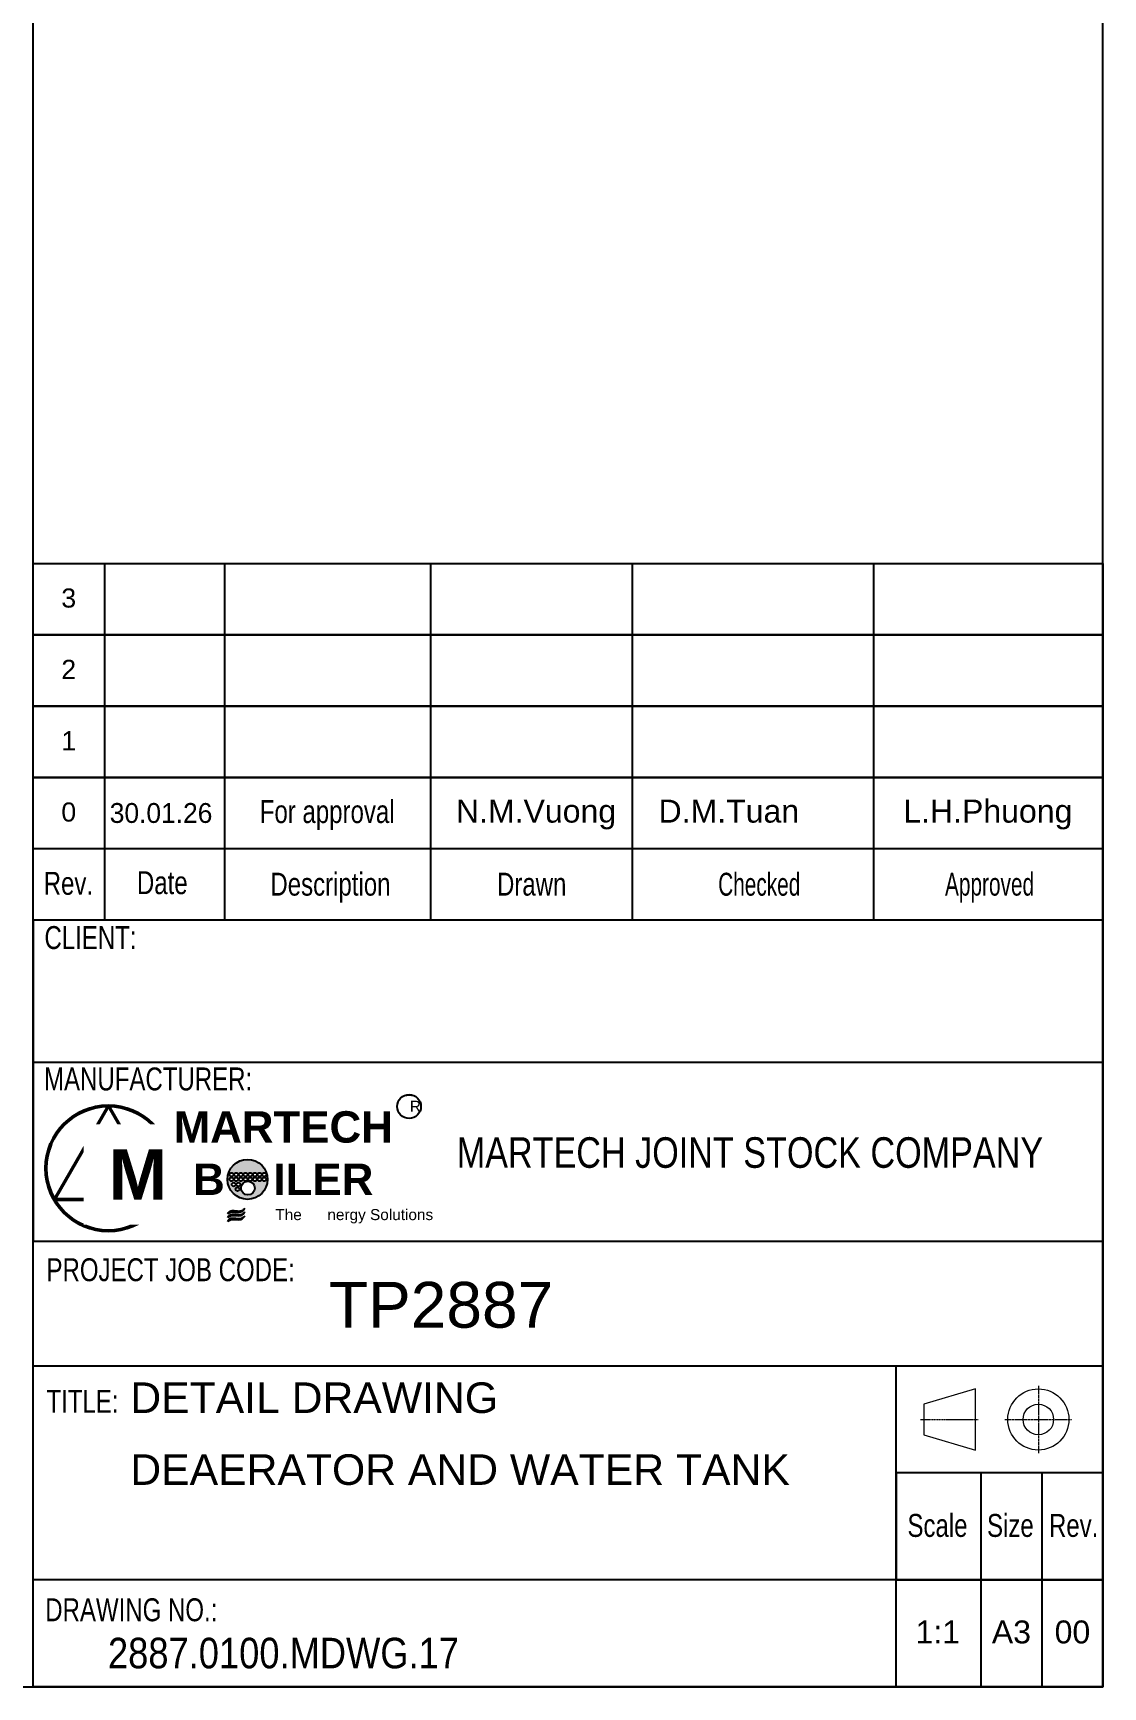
# Model space of a CAD drawing. Header units: millimetres. Extents: x -46397 to 283259, y -8690 to 23983.
# Drawn here: x 180799 to 181986, y -1841 to -6 of the extents above; entities that cross this region are included whole.
import ezdxf
from ezdxf.enums import TextEntityAlignment as Align

# ---------------------------------------------------------------- set-up
doc = ezdxf.new("R2010")
doc.units = ezdxf.units.MM
doc.linetypes.add('CENTER', pattern=[2, 1.25, -0.25, 0.25, -0.25])
doc.linetypes.add('DASHDOT', pattern=[25.4, 12.7, -6.35, 0, -6.35])
for name, color, linetype, lineweight in [('DAM_8', 1, 'Continuous', 25), ('DCenterline8', 8, 'CENTER', 5), ('Dtext', 255, 'Continuous', 20), ('Long_AM_Box', 5, 'DASHDOT', 9)]:
    doc.layers.add(name, color=color, linetype=linetype, lineweight=lineweight)
doc.styles.add('Chu va so', font='arial.ttf')
doc.styles.add('TCVN', font='arial.ttf')
doc.styles.add('TEXT', font='arial.ttf', dxfattribs={"height": 124})

# ---------------------------------------------------------------- blocks, each defined once
blk = doc.blocks.new('*U1706')
at = {"lineweight": 25}
for p, q in [((4033.5, 1337.4, 0), (4033.5, 912.8, 0)), ((4176.5, 1337.4, 0), (4176.5, 912.8, 0.1)), ((4421.7, 1337.4, 0), (4421.7, 912.8, 0.1)), ((4662, 1337.4, 0), (4662, 912.8, 0.1)), ((4949.2, 1337.4, 0), (4949.2, 912.8, 0.1)), ((3948.6, 743.6), (5222.3, 743.6)), ((5077.1, 254.7, 0), (5077.1, 0)), ((5149.9, 0), (5149.9, 254.7, 0))]:
    blk.add_line(p, q, dxfattribs=at)
for points in [[(0, 0), (5222.3, 0), (5222.3, 3420.9), (0, 3420.9)], [(0, 0), (3948.6, 0), (3948.6, 3420.9), (0, 3420.9)], [(3948.6, 1337.4), (5222.3, 1337.4), (5222.3, 0), (3948.6, 0)], [(3948.6, 1337.4), (5222.3, 1337.4), (5222.3, 1252.5), (3948.6, 1252.5)], [(3948.6, 1252.5), (5222.3, 1252.5), (5222.3, 1167.6), (3948.6, 1167.6)], [(3948.6, 1167.6), (5222.3, 1167.6), (5222.3, 1082.7), (3948.6, 1082.7)], [(3948.6, 1082.7), (5222.3, 1082.7), (5222.3, 997.8), (3948.6, 997.8)], [(3948.6, 530.7), (5222.3, 530.7), (5222.3, 912.8), (3948.6, 912.8)], [(3948.6, 382.1), (5222.3, 382.1), (5222.3, 127.4), (3948.6, 127.4)], [(4976.1, 382.1), (5222.3, 382.1), (5222.3, 0), (4976.1, 0)]]:
    blk.add_lwpolyline(points, close=True, dxfattribs=at)
at = {"lineweight": 50}
blk.add_lwpolyline([(4038.2, 691.7), (3973.9, 580.2), (4102.6, 580.2)], close=True, dxfattribs=at)
at = {"color": 2, "lineweight": 20, "elevation": 0}
blk.add_lwpolyline([(5009, 300.2), (5070.5, 282), (5070.5, 354.8), (5009, 336.6)], close=True, dxfattribs=at)
at = {"lineweight": 25, "elevation": 0}
blk.add_lwpolyline([(4976.1, 127.4), (5222.3, 127.4), (5222.3, 254.7), (4976.1, 254.7)], close=True, dxfattribs=at)
at = {"lineweight": 50}
blk.add_circle((4038.2, 617.4), 74.3, dxfattribs=at)
at = {"color": 2, "lineweight": 20}
for radius in [36.4, 18.2]:
    blk.add_circle((5145.4, 318.4, 0), radius, dxfattribs=at)
at = {"layer": 'DCenterline8', "lineweight": 0, "ltscale": 2}
for p, q in [((5145.4, 358.5, 0), (5145.4, 278.4, 0)), ((5105.3, 318.4, 0), (5185.4, 318.4, 0))]:
    blk.add_line(p, q, dxfattribs=at)
at = {"layer": 'DCenterline8', "lineweight": 0}
blk.add_line((5004.9, 318.4, 0), (5073.9, 318.4, 0), dxfattribs=at)
at = {"color": 5, "style": 'Chu va so'}
for s, height, width, p in [('For approval', 27.294, 0.75, (4298.7, 1028.4, 0)), ('Rev.', 27.29, 0.75, (3990.6, 943)), ('Date', 27.29, 0.75, (4102.4, 943.8, 0)), ('Description', 27.294, 0.75, (4302.6, 942, 0)), ('Drawn', 27.29, 0.75, (4542.2, 942, 0)), ('Checked', 27.29, 0.65, (4813.1, 941.9)), ('Approved', 27.29, 0.65, (5087.3, 942, 0)), ('CLIENT:', 27.29, 0.75, (4016.9, 878.4, 0.2)), ('PROJECT JOB CODE:', 27.294, 0.75, (4112.3, 483)), ('TITLE:', 27.29, 0.75, (4007.3, 326.3, 0.3)), ('Scale', 27.29, 0.75, (5025.3, 178.6, 0)), ('Size', 27.29, 0.75, (5112.1, 178.6, 0)), ('Rev. ', 27.29, 0.75, (5191.4, 178.6, 0)), ('DRAWING NO.:', 27.294, 0.75, (4065.5, 78.2, 0.3))]:
    blk.add_text(s, height=height, dxfattribs=dict(at, width=width)).set_placement(p, align=Align.CENTER)
at = {"color": 5, "lineweight": 25, "insert": (4381.4, 635.9, 0), "char_height": 36.392, "width": 841.275, "attachment_point": 4, "style": 'Chu va so'}
blk.add_mtext('\\pxqc;{\\W0.8;MARTECH JOINT STOCK COMPANY}', dxfattribs=at)
at = {"layer": 'Dtext', "ltscale": 0.1}
for tag, p, height, style in [('REV_3', (3982.2, 1284.9), 22.7, 'TCVN'), ('FOR_APPROVAL3', (4209.7, 1283.3, -0.2), 27.3, 'TCVN'), ('REV_2', (3982.2, 1200), 22.7, 'TCVN'), ('FOR_APPROVAL2', (4209.7, 1198.4, -0.2), 27.3, 'TCVN'), ('REV_1', (3982.2, 1115.1), 22.7, 'TCVN'), ('FOR_APPROVAL1', (4209.7, 1113.5, -0.2), 27.3, 'TCVN'), ('REV_0', (3982.2, 1030.1), 22.7, 'TCVN'), ('NGUOI_VE', (4452, 1028.9, -0.2), 27.3, 'TCVN'), ('NGUOI_KIEM_2', (4693.2, 1028.9, -0.2), 27.3, 'TCVN'), ('NGUOI_DUYET', (4984.6, 1028.9, -0.2), 27.3, 'TCVN'), ('1.1_A4', (4999.2, 51.8, -0.2), 27.3, 'Chu va so'), ('A4_A4', (5090, 51.8, -0.2), 27.3, 'Chu va so'), ('REV.', (5164.8, 51.8, -0.2), 27.3, 'Chu va so')]:
    blk.add_attdef(tag, p, '', height=height, dxfattribs=dict(at, style=style))
for tag, p, height, style, width in [('NGAY_REV03', (4039.8, 1283.3, -0.2), 23.7, 'TCVN', 0.95), ('NGAY_REV02', (4039.8, 1198.4, -0.2), 23.7, 'TCVN', 0.95), ('NGAY_REV01', (4039.8, 1113.5, -0.2), 23.7, 'TCVN', 0.95), ('NGAY_REV0', (4039.8, 1028.5, -0.2), 23.7, 'TCVN', 0.95), ('DWD.NO', (4037.7, 22.1, -0.2), 36.4, 'Chu va so', 0.85)]:
    blk.add_attdef(tag, p, '', height=height, dxfattribs=dict(at, style=style, width=width))
at = {"layer": 'Dtext', "lineweight": 25, "ltscale": 0.1, "style": 'Chu va so'}
for tag, p, height in [('PROJECT_CODE', (4300.8, 427.6), 54.6), ('TITLE1', (4064.3, 326.1, -0.2), 36.4), ('TITLE2', (4064.3, 240.5, -0.2), 36.4), ('TITLE3', (4064.3, 155.6, -0.2), 36.4)]:
    blk.add_attdef(tag, p, '', height=height, dxfattribs=at)
at = {"insert": (4038.5, 639.9), "char_height": 59.793, "attachment_point": 1, "style": 'TEXT', "bg_fill": 2}
blk.add_mtext('\\pxqc;{\\fArial|b1|i0|c0|p34;M}', dxfattribs=at)
at = {"insert": (4117.7, 685.3), "char_height": 37.371, "width": 257.379, "attachment_point": 1, "style": 'TEXT', "bg_fill": 2}
blk.add_mtext('\\pxqc;{\\fArial|b1|i0|c0|p34;MARTECH\\PB    ILER}', dxfattribs=at)
h = blk.add_hatch(color=256)
h.dxf.hatch_style = 1
edge = h.paths.add_edge_path()
edge.add_spline(control_points=[(4180.3, 558.9), (4181.3, 559.7), (4185.8, 563), (4195.1, 558.4), (4199.5, 563.7), (4201.1, 565.6)], knot_values=[0, 0, 0, 0, 0.315535, 1.31207, 1.873609, 1.873609, 1.873609, 1.873609], degree=3, periodic=0)
edge.add_spline(control_points=[(4201.1, 565.6), (4199.8, 564.5), (4194.8, 559.9), (4184.5, 565.3), (4181, 560), (4180.3, 558.9)], knot_values=[0, 0, 0, 0, 0.411397, 1.576501, 1.877595, 1.877595, 1.877595, 1.877595], degree=3, periodic=0)
edge = h.paths.add_edge_path()
edge.add_spline(control_points=[(4180.3, 554.2), (4181.3, 555), (4185.8, 558.3), (4195.1, 553.7), (4199.5, 559.1), (4201.1, 561)], knot_values=[0, 0, 0, 0, 0.315535, 1.31207, 1.873609, 1.873609, 1.873609, 1.873609], degree=3, periodic=0)
edge.add_spline(control_points=[(4201.1, 561), (4199.8, 559.8), (4194.8, 555.3), (4184.5, 560.7), (4181, 555.3), (4180.3, 554.2)], knot_values=[0, 0, 0, 0, 0.411397, 1.576501, 1.877595, 1.877595, 1.877595, 1.877595], degree=3, periodic=0)
at = {"color": 7}
for centre, radius in [((4184.8, 609.9), 2.26), ((4190.4, 609.9), 2.26), ((4195.9, 609.9), 2.26), ((4201.5, 609.9), 2.26), ((4207.2, 609.9), 2.26), ((4212.7, 609.9), 2.26), ((4218.3, 609.9), 2.26), ((4223.8, 609.9), 2.26), ((4184.8, 604.3), 2.26), ((4187.4, 598.1), 2.26), ((4190.4, 604.3), 2.26), ((4192, 592.6), 2.26), ((4193, 598.1), 2.26), ((4195.9, 604.3), 2.26), ((4204.3, 593.8), 8.1), ((4201.5, 604.3), 2.26), ((4207.2, 604.3), 2.26), ((4212.7, 604.3), 2.26), ((4218.3, 604.3), 2.26), ((4223.8, 604.3), 2.26)]:
    blk.add_circle(centre, radius, dxfattribs=at)
for points in [[(4180.3, 563.2), (4182.6, 566.1), (4197, 567), (4201.1, 570)], [(4180.3, 563.2), (4183.6, 565.2), (4195.9, 565.4), (4201.1, 570)], [(4180.3, 558.9), (4182.6, 561.7), (4197, 562.7), (4201.1, 565.6)], [(4180.3, 558.9), (4183.6, 560.9), (4195.9, 561.1), (4201.1, 565.6)], [(4180.3, 554.2), (4182.6, 557.1), (4197, 558.1), (4201.1, 561)], [(4180.3, 554.2), (4183.6, 556.2), (4195.9, 556.4), (4201.1, 561)]]:
    blk.add_spline(points, degree=3)
at = {"color": 5, "style": 'Chu va so', "width": 0.75}
blk.add_text('MANUFACTURER:', height=27.294, dxfattribs=at).set_placement((4085.5, 710.1, 0.2), align=Align.CENTER)
at = {"char_height": 13.08, "attachment_point": 1, "style": 'TEXT', "bg_fill": 2}
for s, insert in [('\\pxqc;R', (4397.1, 697.8)), ('\\pxqc;The      nergy Solutions', (4237, 568.8))]:
    blk.add_mtext(s, dxfattribs=dict(at, insert=insert))
at = {"layer": 'DAM_8'}
h = blk.add_hatch(color=7, dxfattribs=at)
edge = h.paths.add_edge_path()
edge.add_arc((4203.9, 604.2), 23.8, 191.4592, 461.3375)
edge.add_arc((4203.9, 604.2), 23.8, 101.3375, 191.4592)
edge = h.paths.add_edge_path(flags=16)
edge.add_arc((4192, 592.6), 2.26, -289.458, 11.4592, ccw=False)
edge.add_arc((4192, 592.6), 2.26, 11.4592, 70.542, ccw=False)
edge = h.paths.add_edge_path(flags=16)
edge.add_arc((4223.8, 604.3), 2.26, -211.5113, 11.4592, ccw=False)
edge.add_arc((4223.8, 604.3), 2.26, 11.4592, 148.4887, ccw=False)
edge = h.paths.add_edge_path(flags=16)
edge.add_arc((4187.4, 598.1), 2.26, -304.2526, 11.4592, ccw=False)
edge.add_arc((4187.4, 598.1), 2.26, 11.4592, 55.7474, ccw=False)
edge = h.paths.add_edge_path(flags=16)
edge.add_arc((4223.8, 609.9), 2.26, -200.2428, 11.4592, ccw=False)
edge.add_arc((4223.8, 609.9), 2.26, 11.4592, 159.7572, ccw=False)
edge = h.paths.add_edge_path(flags=16)
edge.add_arc((4218.3, 604.3), 2.26, -219.051, 11.4592, ccw=False)
edge.add_arc((4218.3, 604.3), 2.26, 11.4592, 140.949, ccw=False)
edge = h.paths.add_edge_path(flags=16)
edge.add_arc((4193, 598.1), 2.26, -292.0311, 11.4592, ccw=False)
edge.add_arc((4193, 598.1), 2.26, 11.4592, 67.9689, ccw=False)
edge = h.paths.add_edge_path(flags=16)
edge.add_arc((4184.8, 604.3), 2.26, -319.4544, 11.4592, ccw=False)
edge.add_arc((4184.8, 604.3), 2.26, 11.4592, 40.5456, ccw=False)
edge = h.paths.add_edge_path(flags=16)
edge.add_arc((4218.3, 609.9), 2.26, -206.0119, 11.4592, ccw=False)
edge.add_arc((4218.3, 609.9), 2.26, 11.4592, 153.9881, ccw=False)
edge = h.paths.add_edge_path(flags=16)
edge.add_arc((4204.3, 593.8), 8.1, -262.499, 11.4592, ccw=False)
edge.add_arc((4204.3, 593.8), 8.1, 11.4592, 97.501, ccw=False)
edge = h.paths.add_edge_path(flags=16)
edge.add_arc((4184.8, 609.9), 2.26, -332.7707, 11.4592, ccw=False)
edge.add_arc((4184.8, 609.9), 2.26, 11.4592, 27.2293, ccw=False)
edge = h.paths.add_edge_path(flags=16)
edge.add_arc((4212.7, 604.3), 2.26, -230.166, 11.4592, ccw=False)
edge.add_arc((4212.7, 604.3), 2.26, 11.4592, 129.834, ccw=False)
edge = h.paths.add_edge_path(flags=16)
edge.add_arc((4190.4, 604.3), 2.26, -307.6137, 11.4592, ccw=False)
edge.add_arc((4190.4, 604.3), 2.26, 11.4592, 52.3863, ccw=False)
edge = h.paths.add_edge_path(flags=16)
edge.add_arc((4207.2, 604.3), 2.26, -246.4575, 11.4592, ccw=False)
edge.add_arc((4207.2, 604.3), 2.26, 11.4592, 113.5425, ccw=False)
edge = h.paths.add_edge_path(flags=16)
edge.add_arc((4195.9, 604.3), 2.26, -290.4056, 11.4592, ccw=False)
edge.add_arc((4195.9, 604.3), 2.26, 11.4592, 69.5944, ccw=False)
edge = h.paths.add_edge_path(flags=16)
edge.add_arc((4212.7, 609.9), 2.26, -215.7954, 11.4592, ccw=False)
edge.add_arc((4212.7, 609.9), 2.26, 11.4592, 144.2046, ccw=False)
edge = h.paths.add_edge_path(flags=16)
edge.add_arc((4201.5, 604.3), 2.26, -268.4837, 11.4592, ccw=False)
edge.add_arc((4201.5, 604.3), 2.26, 11.4592, 91.5163, ccw=False)
edge = h.paths.add_edge_path(flags=16)
edge.add_arc((4190.4, 609.9), 2.26, -322.0207, 11.4592, ccw=False)
edge.add_arc((4190.4, 609.9), 2.26, 11.4592, 37.9793, ccw=False)
edge = h.paths.add_edge_path(flags=16)
edge.add_arc((4201.5, 609.9), 2.26, -267.4803, 11.4592, ccw=False)
edge.add_arc((4201.5, 609.9), 2.26, 11.4592, 92.5197, ccw=False)
edge = h.paths.add_edge_path(flags=16)
edge.add_arc((4207.2, 609.9), 2.26, -234.0834, 11.4592, ccw=False)
edge.add_arc((4207.2, 609.9), 2.26, 11.4592, 125.9166, ccw=False)
edge = h.paths.add_edge_path(flags=16)
edge.add_arc((4195.9, 609.9), 2.26, -301.7345, 11.4592, ccw=False)
edge.add_arc((4195.9, 609.9), 2.26, 11.4592, 58.2655, ccw=False)
blk.add_circle((4396.2, 690.9), 14.2)
at = {"color": 7}
blk.add_circle((4203.9, 604.2), 23.8, dxfattribs=at)

msp = doc.modelspace()

# ---------------------------------------------------------------- linework, layer by layer
at = {"layer": 'Long_AM_Box', "ltscale": 5}
msp.add_lwpolyline([(180798.99, -1840.8), (179659.34, -1840.8), (179659.34, -28.34), (180798.99, -28.34)], close=True, dxfattribs=at)
for points in [[(179659.34, -536.02), (180798.99, -536.02)], [(179659.34, -1460.02), (180798.99, -1460.02)]]:
    msp.add_lwpolyline(points, dxfattribs=at)

# ---------------------------------------------------------------- next in the draw order: block references
ref = msp.add_blockref('*U1706', (177118.9, -1840.8), dxfattribs=dict(xscale=0.9320101847508909, yscale=0.9320101847508909, zscale=0.9320101847508909))
ref.add_attrib('PROJECT_CODE', 'TP2887', (181127.24, -1442.26), dxfattribs={"layer": 'Dtext', "lineweight": 25, "ltscale": 0.1, "height": 50.877, "style": 'Chu va so'})
ref.add_attrib('TITLE1', 'DETAIL DRAWING', (180906.91, -1536.87, -0.2), dxfattribs={"layer": 'Dtext', "lineweight": 25, "ltscale": 0.1, "height": 33.9178, "style": 'Chu va so'})
ref.add_attrib('TITLE2', 'DEAERATOR AND WATER TANK', (180906.91, -1616.63, -0.2), dxfattribs={"layer": 'Dtext', "lineweight": 25, "ltscale": 0.1, "height": 33.9178, "style": 'Chu va so'})
ref.add_attrib('DWD.NO', '2887.0100.MDWG.17', (180882.1, -1820.16, -0.2), dxfattribs={"layer": 'Dtext', "ltscale": 0.1, "height": 33.9178, "style": 'Chu va so', "width": 0.85})
ref.add_attrib('1.1_A4', '1:1', (181778.18, -1792.52, -0.2), dxfattribs={"layer": 'Dtext', "ltscale": 0.1, "height": 25.438, "style": 'Chu va so'})
ref.add_attrib('A4_A4', 'A3', (181862.83, -1792.52, -0.2), dxfattribs={"layer": 'Dtext', "ltscale": 0.1, "height": 25.438, "style": 'Chu va so'})
ref.add_attrib('REV.', '00', (181932.53, -1792.52, -0.2), dxfattribs={"layer": 'Dtext', "ltscale": 0.1, "height": 25.438, "style": 'Chu va so'})
ref.add_attrib('REV_0', '0', (180830.34, -880.7), dxfattribs={"layer": 'Dtext', "ltscale": 0.1, "height": 21.2, "style": 'TCVN'})
ref.add_attrib('NGAY_REV0', '30.01.26', (180884.07, -882.19, -0.21), dxfattribs={"layer": 'Dtext', "ltscale": 0.1, "height": 22.047, "style": 'TCVN', "width": 0.95})
ref.add_attrib('NGUOI_VE', 'N.M.Vuong', (181268.22, -881.83, -0.18), dxfattribs={"layer": 'Dtext', "ltscale": 0.1, "height": 25.438, "style": 'TCVN'})
ref.add_attrib('NGUOI_KIEM_2', 'D.M.Tuan', (181493.02, -881.83, -0.21), dxfattribs={"layer": 'Dtext', "ltscale": 0.1, "height": 25.438, "style": 'TCVN'})
ref.add_attrib('NGUOI_DUYET', 'L.H.Phuong', (181764.56, -881.83, -0.21), dxfattribs={"layer": 'Dtext', "ltscale": 0.1, "height": 25.438, "style": 'TCVN'})
ref.add_attrib('REV_1', '1', (180830.34, -801.56), dxfattribs={"layer": 'Dtext', "ltscale": 0.1, "height": 21.2, "style": 'TCVN'})
ref.add_attrib('REV_2', '2', (180830.34, -722.42), dxfattribs={"layer": 'Dtext', "ltscale": 0.1, "height": 21.2, "style": 'TCVN'})
ref.add_attrib('REV_3', '3', (180830.34, -643.28), dxfattribs={"layer": 'Dtext', "ltscale": 0.1, "height": 21.2, "style": 'TCVN'})

doc.saveas('drawing.dxf')
